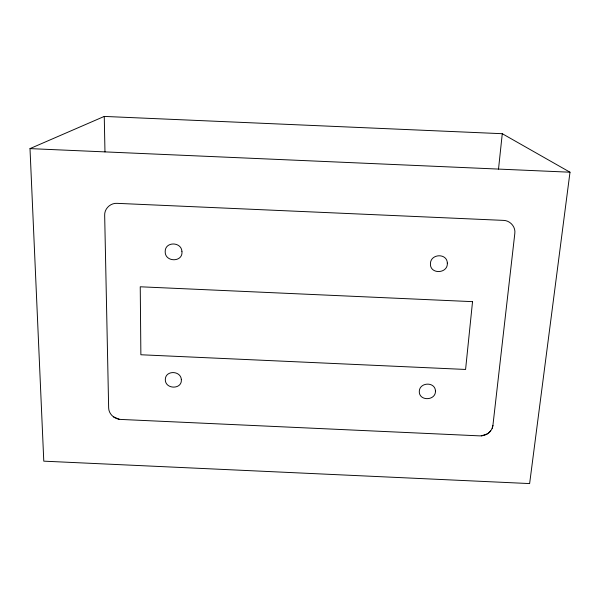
<?xml version="1.0" encoding="UTF-8"?>
<svg xmlns="http://www.w3.org/2000/svg" width="600" height="600" viewBox="0 0 600 600"><rect width="100%" height="100%" fill="white"/><g stroke="black" fill="none" stroke-linecap="round" stroke-linejoin="round"><path stroke-width="0.9" d="M498.51 169.11L502.275 133.703L104.257 116.422L30 148.613L43.785 461.16L529.627 483.577L570 172.208L502.275 133.703M492.9 425.528L514.815 233.452C515.798 226.792 510.067 220.425 503.4 220.38L117.18 203.347C110.55 202.822 104.325 208.635 104.67 215.325L108.653 407.963C108.78 414.24 114.653 419.243 120.743 419.43L479.715 435.87C485.82 436.237 492.173 431.798 492.9 425.528L492.165 428.332M488.52 433.072L490.673 430.905M487.237 433.957L481.283 435.847M30 148.613L570 172.208M119.19 419.265L113.475 416.85M104.257 116.422L104.97 151.92M181.32 379.32C182.52 389.76 165.075 389.58 165.308 379.53C165.368 370.178 180.472 370.425 181.32 379.32M181.92 251.272C183.382 262.553 164.767 262.485 165.195 251.55C165.045 241.44 181.2 241.59 181.92 251.272M435.465 390.87C436.028 400.965 418.553 401.452 419.303 391.072C419.895 382.103 435.007 381.615 435.465 390.87M447.33 263.07C448.103 273.99 429.442 274.627 430.447 263.34C430.875 253.635 447.053 252.998 447.33 263.07M472.537 301.65L465.585 369.457L140.873 354.757L140.243 286.785L472.537 301.65"/></g></svg>
